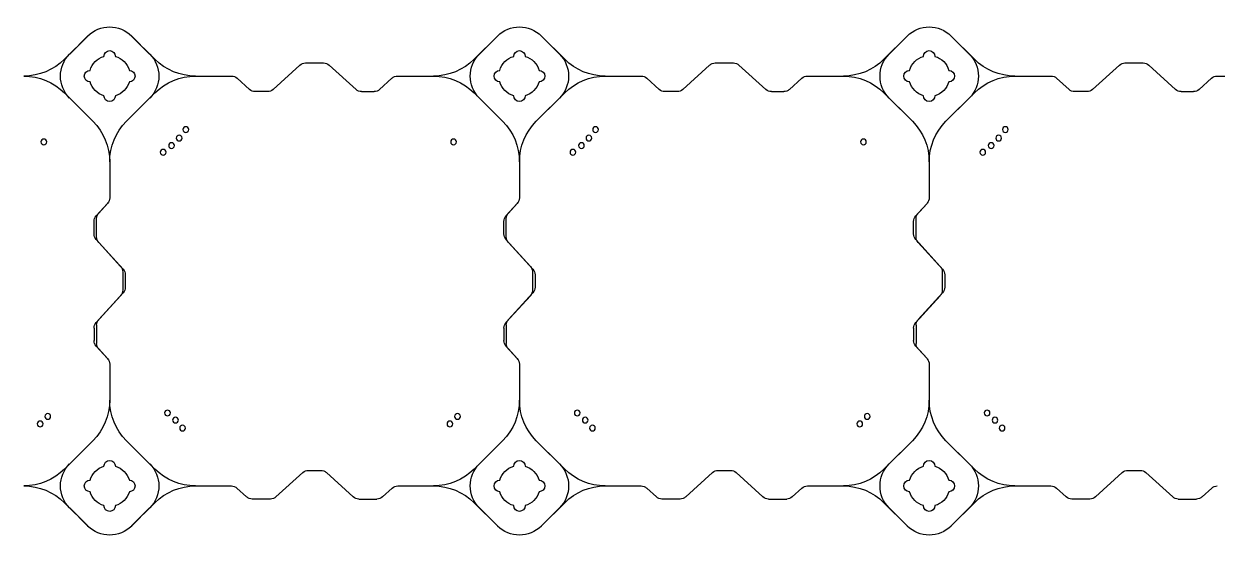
# Model space of a CAD drawing. Header units: millimetres. Extents: x -1612139 to -1260738, y 1141106 to 1536160.
# Drawn here: x -1312818 to -1311362, y 1183867 to 1184495 of the extents above; entities that cross this region are included whole.
import ezdxf

# ---------------------------------------------------------------- set-up
doc = ezdxf.new("R2010")
doc.units = ezdxf.units.MM
doc.header["$LTSCALE"] = 10
doc.layers.get('0').update_dxf_attribs({"linetype": 'CONTINUOUS'})
doc.layers.add('W-FLOAT_BOWL浮筒', color=253, linetype='CONTINUOUS')

# ---------------------------------------------------------------- blocks, each defined once
blk = doc.blocks.new('橙色')
at = {"layer": 'W-FLOAT_BOWL浮筒', "color": 30}
for p, q in [((1473.2, 2548.8), (1444.8, 2520.5)), ((1451.2, 2526.9), (1473.1, 2548.8)), ((1526.8, 2548.8), (1555.2, 2520.5)), ((1526.9, 2548.8), (1548.8, 2526.9)), ((1973.2, 2548.8), (1944.8, 2520.5)), ((1951.2, 2526.9), (1973.1, 2548.8)), ((2026.8, 2548.8), (2055.2, 2520.5)), ((2026.9, 2548.8), (2048.8, 2526.9)), ((2473.2, 2548.8), (2444.8, 2520.5)), ((2451.2, 2526.9), (2473.1, 2548.8)), ((2526.8, 2548.8), (2555.2, 2520.5)), ((2526.9, 2548.8), (2548.8, 2526.9)), ((1667.1, 2513.4), (1655.3, 2502.6)), ((1696.1, 2516), (1673.9, 2516)), ((1702.9, 2513.4), (1735.6, 2483.6)), ((1797.1, 2513.4), (1764.4, 2483.6)), ((1803.9, 2516), (1826.1, 2516)), ((1832.9, 2513.4), (1844.7, 2502.6)), ((2167.1, 2513.4), (2155.3, 2502.6)), ((2196.1, 2516), (2173.9, 2516)), ((2202.9, 2513.4), (2235.6, 2483.6)), ((2297.1, 2513.4), (2264.4, 2483.6)), ((2303.9, 2516), (2326.1, 2516)), ((2332.9, 2513.4), (2344.7, 2502.6)), ((2667.1, 2513.4), (2655.3, 2502.6)), ((2696.1, 2516), (2673.9, 2516)), ((2702.9, 2513.4), (2735.6, 2483.6)), ((2797.1, 2513.4), (2764.4, 2483.6)), ((2803.9, 2516), (2826.1, 2516)), ((2832.9, 2513.4), (2844.7, 2502.6)), ((1604.6, 2500), (1648.5, 2500)), ((1851.5, 2500), (1895.3, 2500)), ((2104.6, 2500), (2148.5, 2500)), ((2351.5, 2500), (2395.3, 2500)), ((2604.6, 2500), (2648.5, 2500)), ((1479.5, 2444.8), (1444.8, 2479.5)), ((1520.5, 2444.8), (1555.2, 2479.5)), ((1742.4, 2481), (1757.6, 2481)), ((1979.5, 2444.8), (1944.8, 2479.5)), ((2020.5, 2444.8), (2055.2, 2479.5)), ((2242.4, 2481), (2257.6, 2481)), ((2479.5, 2444.8), (2444.8, 2479.5)), ((2520.5, 2444.8), (2555.2, 2479.5)), ((2742.4, 2481), (2757.6, 2481)), ((1451.2, 2473.2), (1479.5, 2444.8)), ((1548.8, 2473.2), (1520.5, 2444.8)), ((1951.2, 2473.2), (1979.5, 2444.8)), ((2048.8, 2473.2), (2020.5, 2444.8)), ((2451.2, 2473.2), (2479.5, 2444.8)), ((2548.8, 2473.2), (2520.5, 2444.8)), ((1500, 2351.3), (1500, 2395.4)), ((1500, 2351.5), (1500, 2395.4)), ((2000, 2351.3), (2000, 2395.4)), ((2000, 2351.5), (2000, 2395.4)), ((2500, 2351.3), (2500, 2395.4)), ((2500, 2351.5), (2500, 2395.4)), ((1483.6, 2329.4), (1497.4, 2344.5)), ((1486.6, 2332.9), (1497.4, 2344.7)), ((1983.6, 2329.4), (1997.4, 2344.5)), ((1986.6, 2332.9), (1997.4, 2344.7)), ((2483.6, 2329.4), (2497.4, 2344.5)), ((2486.6, 2332.9), (2497.4, 2344.7)), ((1481, 2307.4), (1481, 2322.6)), ((1484, 2303.9), (1484, 2326.1)), ((1981, 2307.4), (1981, 2322.6)), ((1984, 2303.9), (1984, 2326.1)), ((2481, 2307.4), (2481, 2322.6)), ((2484, 2303.9), (2484, 2326.1)), ((1483.6, 2300.6), (1513.4, 2267.9)), ((1983.6, 2300.6), (2013.4, 2267.9)), ((2483.6, 2300.6), (2513.4, 2267.9)), ((1486.6, 2297.1), (1516.4, 2264.4)), ((1986.6, 2297.1), (2016.4, 2264.4)), ((2486.6, 2297.1), (2516.4, 2264.4)), ((1516, 2238.9), (1516, 2261.1)), ((1519, 2242.4), (1519, 2257.6)), ((2016, 2238.9), (2016, 2261.1)), ((2019, 2242.4), (2019, 2257.6)), ((2516, 2238.9), (2516, 2261.1)), ((2519, 2242.4), (2519, 2257.6)), ((1483.6, 2199.4), (1513.4, 2232.1)), ((1486.6, 2202.9), (1516.4, 2235.6)), ((1983.6, 2199.4), (2013.4, 2232.1)), ((1986.6, 2202.9), (2016.4, 2235.6)), ((2483.6, 2199.4), (2513.4, 2232.1)), ((2486.6, 2202.9), (2516.4, 2235.6)), ((1481, 2192.6), (1481, 2177.4)), ((1484, 2196.1), (1484, 2173.9)), ((1981, 2192.6), (1981, 2177.4)), ((1984, 2196.1), (1984, 2173.9)), ((2481, 2192.6), (2481, 2177.4)), ((2484, 2196.1), (2484, 2173.9)), ((1483.6, 2170.6), (1497.4, 2155.5)), ((1983.6, 2170.6), (1997.4, 2155.5)), ((2483.6, 2170.6), (2497.4, 2155.5)), ((1486.6, 2167.1), (1497.4, 2155.3)), ((1986.6, 2167.1), (1997.4, 2155.3)), ((2486.6, 2167.1), (2497.4, 2155.3)), ((1500, 2104.7), (1500, 2148.7)), ((1500, 2104.7), (1500, 2148.5)), ((2000, 2104.7), (2000, 2148.7)), ((2000, 2104.7), (2000, 2148.5)), ((2500, 2104.7), (2500, 2148.7)), ((2500, 2104.7), (2500, 2148.5)), ((1444.8, 2020.5), (1479.5, 2055.2)), ((1451.2, 2026.8), (1479.5, 2055.2)), ((1548.8, 2026.8), (1520.5, 2055.2)), ((1555.2, 2020.5), (1520.5, 2055.2)), ((1944.8, 2020.5), (1979.5, 2055.2)), ((1951.2, 2026.8), (1979.5, 2055.2)), ((2048.8, 2026.8), (2020.5, 2055.2)), ((2055.2, 2020.5), (2020.5, 2055.2)), ((2444.8, 2020.5), (2479.5, 2055.2)), ((2451.2, 2026.8), (2479.5, 2055.2)), ((2548.8, 2026.8), (2520.5, 2055.2)), ((2555.2, 2020.5), (2520.5, 2055.2)), ((1670.6, 2016.4), (1655.5, 2002.6)), ((1692.6, 2019), (1677.4, 2019)), ((1699.4, 2016.4), (1732.1, 1986.6)), ((1800.6, 2016.4), (1767.9, 1986.6)), ((1807.4, 2019), (1822.6, 2019)), ((1829.4, 2016.4), (1844.5, 2002.6)), ((2170.6, 2016.4), (2155.5, 2002.6)), ((2192.6, 2019), (2177.4, 2019)), ((2199.4, 2016.4), (2232.1, 1986.6)), ((2300.6, 2016.4), (2267.9, 1986.6)), ((2307.4, 2019), (2322.6, 2019)), ((2329.4, 2016.4), (2344.5, 2002.6)), ((2670.6, 2016.4), (2655.5, 2002.6)), ((2692.6, 2019), (2677.4, 2019)), ((2699.4, 2016.4), (2732.1, 1986.6)), ((2800.6, 2016.4), (2767.9, 1986.6)), ((2807.4, 2019), (2822.6, 2019)), ((2829.4, 2016.4), (2844.5, 2002.6)), ((1604.6, 2000), (1648.7, 2000)), ((1851.3, 2000), (1895.3, 2000)), ((2104.6, 2000), (2148.7, 2000)), ((2351.3, 2000), (2395.3, 2000)), ((2604.6, 2000), (2648.7, 2000)), ((2851.3, 2000), (2895.3, 2000)), ((1738.9, 1984), (1761.1, 1984)), ((2238.9, 1984), (2261.1, 1984)), ((2738.9, 1984), (2761.1, 1984)), ((1473.2, 1951.2), (1444.8, 1979.5)), ((1473.1, 1951.2), (1451.2, 1973.1)), ((1526.8, 1951.2), (1555.2, 1979.5)), ((1548.8, 1973.1), (1526.9, 1951.2)), ((1973.2, 1951.2), (1944.8, 1979.5)), ((1973.1, 1951.2), (1951.2, 1973.1)), ((2026.8, 1951.2), (2055.2, 1979.5)), ((2048.8, 1973.1), (2026.9, 1951.2)), ((2473.2, 1951.2), (2444.8, 1979.5)), ((2473.1, 1951.2), (2451.2, 1973.1)), ((2526.8, 1951.2), (2555.2, 1979.5)), ((2548.8, 1973.1), (2526.9, 1951.2))]:
    blk.add_line(p, q, dxfattribs=at)
for centre in [(1589, 2429.4), (2089, 2429.4), (2589, 2429.4), (1415.2, 2424.4), (1424.4, 2415.2), (1580.3, 2419.7), (1915.2, 2424.4), (1924.4, 2415.2), (2080.3, 2419.7), (2415.2, 2424.4), (2424.4, 2415.2), (2580.3, 2419.7), (1570.6, 2411), (2070.6, 2411), (2570.6, 2411), (1419.7, 2080.3), (1565.3, 2092.9), (1575.6, 2084.8), (1919.7, 2080.3), (2065.3, 2092.9), (2075.6, 2084.8), (2419.7, 2080.3), (2565.3, 2092.9), (2575.6, 2084.8), (1584.8, 2075.6), (1592.9, 2065.3), (2084.8, 2075.6), (2092.9, 2065.3), (2584.8, 2075.6), (2592.9, 2065.3)]:
    blk.add_circle(centre, 3.5, dxfattribs=at)
for centre, radius, start, end in [((1500, 2522), 38, 45, 135), ((1500, 2522), 38, 45, 135), ((2000, 2522), 38, 45, 135), ((2000, 2522), 38, 45, 135), ((2500, 2522), 38, 45, 135), ((2500, 2522), 38, 45, 135), ((1395.3, 2570), 70, 270, 315), ((1478, 2500), 38, 135, 225), ((1500, 2500), 25, 106.2602, 163.7398), ((1500, 2500), 25, 106.2602, 163.7398), ((1500, 2524), 7, 0, 180), ((1500, 2524), 7, 0, 180), ((1500, 2500), 25, 16.2602, 73.7398), ((1500, 2500), 25, 16.2602, 73.7398), ((1522, 2500), 38, 315, 45), ((1604.7, 2570), 70, 225, 270), ((1895.3, 2570), 70, 270, 315), ((1978, 2500), 38, 135, 225), ((2000, 2500), 25, 106.2602, 163.7398), ((2000, 2500), 25, 106.2602, 163.7398), ((2000, 2524), 7, 0, 180), ((2000, 2524), 7, 0, 180), ((2000, 2500), 25, 16.2602, 73.7398), ((2000, 2500), 25, 16.2602, 73.7398), ((2022, 2500), 38, 315, 45), ((2104.7, 2570), 70, 225, 270), ((2395.3, 2570), 70, 270, 315), ((2478, 2500), 38, 135, 225), ((2500, 2500), 25, 106.2602, 163.7398), ((2500, 2500), 25, 106.2602, 163.7398), ((2500, 2524), 7, 0, 180), ((2500, 2524), 7, 0, 180), ((2500, 2500), 25, 16.2602, 73.7398), ((2500, 2500), 25, 16.2602, 73.7398), ((2522, 2500), 38, 315, 45), ((2604.7, 2570), 70, 225, 270), ((1476, 2500), 7, 90, 270), ((1476, 2500), 7, 90, 270), ((1524, 2500), 7, 270, 90), ((1524, 2500), 7, 270, 90), ((1673.9, 2506), 10, 90, 132.2737), ((1696.1, 2506), 10, 47.7263, 90), ((1803.9, 2506), 10, 90, 132.2737), ((1826.1, 2506), 10, 47.7263, 90), ((1976, 2500), 7, 90, 270), ((1976, 2500), 7, 90, 270), ((2024, 2500), 7, 270, 90), ((2024, 2500), 7, 270, 90), ((2173.9, 2506), 10, 90, 132.2737), ((2196.1, 2506), 10, 47.7263, 90), ((2303.9, 2506), 10, 90, 132.2737), ((2326.1, 2506), 10, 47.7263, 90), ((2476, 2500), 7, 90, 270), ((2476, 2500), 7, 90, 270), ((2524, 2500), 7, 270, 90), ((2524, 2500), 7, 270, 90), ((2673.9, 2506), 10, 90, 132.2737), ((2696.1, 2506), 10, 47.7263, 90), ((2803.9, 2506), 10, 90, 132.2737), ((2826.1, 2506), 10, 47.7263, 90), ((1395.3, 2430), 70, 45, 90), ((1500, 2500), 25, 196.2602, 253.7398), ((1500, 2500), 25, 196.2602, 253.7398), ((1500, 2500), 25, 286.2602, 343.7398), ((1500, 2500), 25, 286.2602, 343.7398), ((1604.7, 2430), 70, 90, 135), ((1648.5, 2510), 10, 270, 312.2737), ((1851.5, 2510), 10, 227.7263, 270), ((1895.3, 2430), 70, 45, 90), ((2000, 2500), 25, 196.2602, 253.7398), ((2000, 2500), 25, 196.2602, 253.7398), ((2000, 2500), 25, 286.2602, 343.7398), ((2000, 2500), 25, 286.2602, 343.7398), ((2104.7, 2430), 70, 90, 135), ((2148.5, 2510), 10, 270, 312.2737), ((2351.5, 2510), 10, 227.7263, 270), ((2395.3, 2430), 70, 45, 90), ((2500, 2500), 25, 196.2602, 253.7398), ((2500, 2500), 25, 196.2602, 253.7398), ((2500, 2500), 25, 286.2602, 343.7398), ((2500, 2500), 25, 286.2602, 343.7398), ((2604.7, 2430), 70, 90, 135), ((2648.5, 2510), 10, 270, 312.2737), ((2851.5, 2510), 10, 227.7263, 270), ((1500, 2476), 7, 180, 0), ((1500, 2476), 7, 180, 0), ((1742.4, 2491), 10, 227.7263, 270), ((1757.6, 2491), 10, 270, 312.2737), ((2000, 2476), 7, 180, 0), ((2000, 2476), 7, 180, 0), ((2242.4, 2491), 10, 227.7263, 270), ((2257.6, 2491), 10, 270, 312.2737), ((2500, 2476), 7, 180, 0), ((2500, 2476), 7, 180, 0), ((2742.4, 2491), 10, 227.7263, 270), ((2757.6, 2491), 10, 270, 312.2737), ((1430, 2395.3), 70, 0, 45), ((1430, 2395.3), 70, 0, 45), ((1570, 2395.3), 70, 135, 180), ((1570, 2395.3), 70, 135, 180), ((1930, 2395.3), 70, 0, 45), ((1930, 2395.3), 70, 0, 45), ((2070, 2395.3), 70, 135, 180), ((2070, 2395.3), 70, 135, 180), ((2430, 2395.3), 70, 0, 45), ((2430, 2395.3), 70, 0, 45), ((2570, 2395.3), 70, 135, 180), ((2570, 2395.3), 70, 135, 180), ((1490, 2351.5), 10, 317.7263, 0), ((1490, 2351.3), 10, 317.7263, 0), ((1990, 2351.5), 10, 317.7263, 0), ((1990, 2351.3), 10, 317.7263, 0), ((2490, 2351.5), 10, 317.7263, 0), ((2490, 2351.3), 10, 317.7263, 0), ((1494, 2326.1), 10, 137.7263, 180), ((1994, 2326.1), 10, 137.7263, 180), ((2494, 2326.1), 10, 137.7263, 180), ((1491, 2322.6), 10, 137.7263, 180), ((1991, 2322.6), 10, 137.7263, 180), ((2491, 2322.6), 10, 137.7263, 180), ((1491, 2307.4), 10, 180, 222.2737), ((1494, 2303.9), 10, 180, 222.2737), ((1991, 2307.4), 10, 180, 222.2737), ((1994, 2303.9), 10, 180, 222.2737), ((2491, 2307.4), 10, 180, 222.2737), ((2494, 2303.9), 10, 180, 222.2737), ((1506, 2261.1), 10, 0, 42.2737), ((1509, 2257.6), 10, 0, 42.2737), ((2006, 2261.1), 10, 0, 42.2737), ((2009, 2257.6), 10, 0, 42.2737), ((2506, 2261.1), 10, 0, 42.2737), ((2509, 2257.6), 10, 0, 42.2737), ((1509, 2242.4), 10, 317.7263, 0), ((2009, 2242.4), 10, 317.7263, 0), ((2509, 2242.4), 10, 317.7263, 0), ((1506, 2238.9), 10, 317.7263, 0), ((2006, 2238.9), 10, 317.7263, 0), ((2506, 2238.9), 10, 317.7263, 0), ((1491, 2192.6), 10, 137.7263, 180), ((1494, 2196.1), 10, 137.7263, 180), ((1991, 2192.6), 10, 137.7263, 180), ((1994, 2196.1), 10, 137.7263, 180), ((2491, 2192.6), 10, 137.7263, 180), ((2494, 2196.1), 10, 137.7263, 180), ((1491, 2177.4), 10, 180, 222.2737), ((1494, 2173.9), 10, 180, 222.2737), ((1991, 2177.4), 10, 180, 222.2737), ((1994, 2173.9), 10, 180, 222.2737), ((2491, 2177.4), 10, 180, 222.2737), ((2494, 2173.9), 10, 180, 222.2737), ((1490, 2148.7), 10, 0, 42.2737), ((1490, 2148.5), 10, 0, 42.2737), ((1990, 2148.7), 10, 0, 42.2737), ((1990, 2148.5), 10, 0, 42.2737), ((2490, 2148.7), 10, 0, 42.2737), ((2490, 2148.5), 10, 0, 42.2737), ((1430, 2104.7), 70, 315, 0), ((1430, 2104.7), 70, 315, 0), ((1570, 2104.7), 70, 180, 225), ((1570, 2104.7), 70, 180, 225), ((1930, 2104.7), 70, 315, 0), ((1930, 2104.7), 70, 315, 0), ((2070, 2104.7), 70, 180, 225), ((2070, 2104.7), 70, 180, 225), ((2430, 2104.7), 70, 315, 0), ((2430, 2104.7), 70, 315, 0), ((2570, 2104.7), 70, 180, 225), ((2570, 2104.7), 70, 180, 225), ((1478, 2000), 38, 135, 225), ((1500, 2000), 25, 106.2602, 163.7398), ((1500, 2000), 25, 106.2602, 163.7398), ((1500, 2024), 7, 0, 180), ((1500, 2024), 7, 0, 180), ((1500, 2000), 25, 16.2602, 73.7398), ((1500, 2000), 25, 16.2602, 73.7398), ((1522, 2000), 38, 315, 45), ((1978, 2000), 38, 135, 225), ((2000, 2000), 25, 106.2602, 163.7398), ((2000, 2000), 25, 106.2602, 163.7398), ((2000, 2024), 7, 0, 180), ((2000, 2024), 7, 0, 180), ((2000, 2000), 25, 16.2602, 73.7398), ((2000, 2000), 25, 16.2602, 73.7398), ((2022, 2000), 38, 315, 45), ((2478, 2000), 38, 135, 225), ((2500, 2000), 25, 106.2602, 163.7398), ((2500, 2000), 25, 106.2602, 163.7398), ((2500, 2024), 7, 0, 180), ((2500, 2024), 7, 0, 180), ((2500, 2000), 25, 16.2602, 73.7398), ((2500, 2000), 25, 16.2602, 73.7398), ((2522, 2000), 38, 315, 45), ((1395.3, 2070), 70, 270, 315), ((1604.7, 2070), 70, 225, 270), ((1677.4, 2009), 10, 90, 132.2737), ((1692.6, 2009), 10, 47.7263, 90), ((1807.4, 2009), 10, 90, 132.2737), ((1822.6, 2009), 10, 47.7263, 90), ((1895.3, 2070), 70, 270, 315), ((2104.7, 2070), 70, 225, 270), ((2177.4, 2009), 10, 90, 132.2737), ((2192.6, 2009), 10, 47.7263, 90), ((2307.4, 2009), 10, 90, 132.2737), ((2322.6, 2009), 10, 47.7263, 90), ((2395.3, 2070), 70, 270, 315), ((2604.7, 2070), 70, 225, 270), ((2677.4, 2009), 10, 90, 132.2737), ((2692.6, 2009), 10, 47.7263, 90), ((2807.4, 2009), 10, 90, 132.2737), ((2822.6, 2009), 10, 47.7263, 90), ((1395.3, 1930), 70, 45, 90), ((1476, 2000), 7, 90, 270), ((1476, 2000), 7, 90, 270), ((1524, 2000), 7, 270, 90), ((1524, 2000), 7, 270, 90), ((1604.7, 1930), 70, 90, 135), ((1648.7, 2010), 10, 270, 312.2737), ((1851.3, 2010), 10, 227.7263, 270), ((1895.3, 1930), 70, 45, 90), ((1976, 2000), 7, 90, 270), ((1976, 2000), 7, 90, 270), ((2024, 2000), 7, 270, 90), ((2024, 2000), 7, 270, 90), ((2104.7, 1930), 70, 90, 135), ((2148.7, 2010), 10, 270, 312.2737), ((2351.3, 2010), 10, 227.7263, 270), ((2395.3, 1930), 70, 45, 90), ((2476, 2000), 7, 90, 270), ((2476, 2000), 7, 90, 270), ((2524, 2000), 7, 270, 90), ((2524, 2000), 7, 270, 90), ((2604.7, 1930), 70, 90, 135), ((2648.7, 2010), 10, 270, 312.2737), ((2851.3, 2010), 10, 227.7263, 270), ((1500, 2000), 25, 196.2602, 253.7398), ((1500, 2000), 25, 196.2602, 253.7398), ((1500, 2000), 25, 286.2602, 343.7398), ((1500, 2000), 25, 286.2602, 343.7398), ((1738.9, 1994), 10, 227.7263, 270), ((1761.1, 1994), 10, 270, 312.2737), ((2000, 2000), 25, 196.2602, 253.7398), ((2000, 2000), 25, 196.2602, 253.7398), ((2000, 2000), 25, 286.2602, 343.7398), ((2000, 2000), 25, 286.2602, 343.7398), ((2238.9, 1994), 10, 227.7263, 270), ((2261.1, 1994), 10, 270, 312.2737), ((2500, 2000), 25, 196.2602, 253.7398), ((2500, 2000), 25, 196.2602, 253.7398), ((2500, 2000), 25, 286.2602, 343.7398), ((2500, 2000), 25, 286.2602, 343.7398), ((2738.9, 1994), 10, 227.7263, 270), ((2761.1, 1994), 10, 270, 312.2737), ((1500, 1976), 7, 180, 0), ((1500, 1976), 7, 180, 0), ((2000, 1976), 7, 180, 0), ((2000, 1976), 7, 180, 0), ((2500, 1976), 7, 180, 0), ((2500, 1976), 7, 180, 0), ((1500, 1978), 38, 225, 315), ((1500, 1978), 38, 225, 315), ((2000, 1978), 38, 225, 315), ((2000, 1978), 38, 225, 315), ((2500, 1978), 38, 225, 315), ((2500, 1978), 38, 225, 315)]:
    blk.add_arc(centre, radius, start, end, dxfattribs=at)

msp = doc.modelspace()

# ---------------------------------------------------------------- block references
at = {"xscale": -1, "rotation": 180}
msp.add_blockref('橙色', (-1314213.3, 1186431), dxfattribs=at)

doc.saveas('drawing.dxf')
